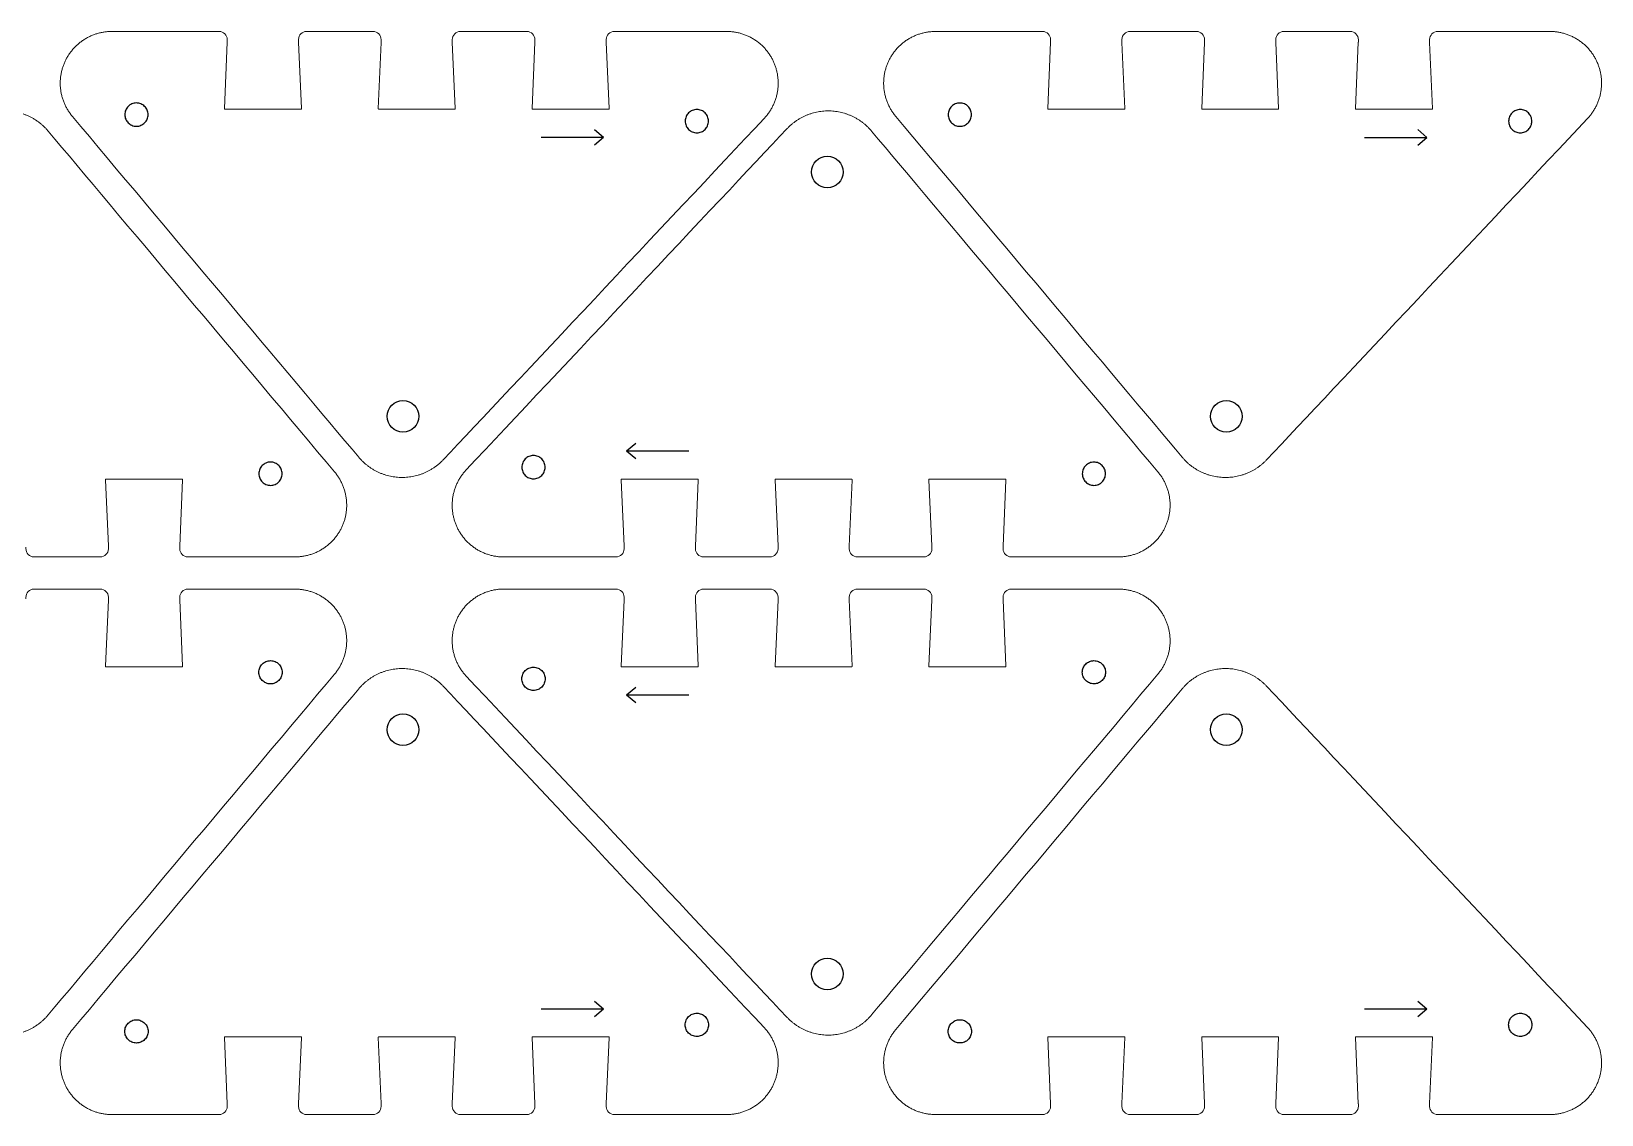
# Model space of a CAD drawing. Header units: millimetres. Extents: x -142 to 139, y -115 to 117.
# Drawn here: x 37.7 to 134.9, y -8 to 59.1 of the extents above; entities that cross this region are included whole.
import ezdxf

# ---------------------------------------------------------------- set-up
doc = ezdxf.new("R2010")
doc.units = ezdxf.units.MM
doc.header["$MEASUREMENT"] = 0
doc.layers.add('engrave lines', color=1, linetype='Continuous', true_color=0xff0000)
doc.layers.add('legs', color=178, linetype='Continuous', true_color=0x000000)

msp = doc.modelspace()

# ---------------------------------------------------------------- linework, layer by layer
at = {"layer": 'engrave lines'}
for points in [[(69.28, 52.506), (73.145, 52.506)], [(72.578, 52.981), (73.145, 52.506)], [(72.578, 52.03), (73.145, 52.506)], [(120.229, 52.504), (124.094, 52.504)], [(123.527, 52.979), (124.094, 52.504)], [(123.527, 52.028), (124.094, 52.504)], [(75.137, 33.557), (74.57, 33.082)], [(75.137, 32.606), (74.57, 33.082)], [(78.435, 33.082), (74.57, 33.082)], [(75.137, 18.443), (74.57, 17.967)], [(78.435, 17.967), (74.57, 17.967)], [(75.137, 17.491), (74.57, 17.967)], [(69.28, -1.453), (73.145, -1.453)], [(72.578, -0.977), (73.145, -1.453)], [(72.578, -1.929), (73.145, -1.453)], [(120.229, -1.455), (124.094, -1.455)], [(123.527, -0.979), (124.094, -1.455)], [(123.527, -1.931), (124.094, -1.455)]]:
    msp.add_lwpolyline(points, dxfattribs=at)
at = {"layer": 'legs', "lineweight": 5}
for p, q in [((49.858, 58.388), (49.687, 54.299)), ((59.381, 58.384), (59.21, 54.299)), ((68.902, 58.388), (68.73, 54.299)), ((100.809, 58.386), (100.637, 54.297)), ((110.332, 58.382), (110.161, 54.297)), ((119.852, 58.386), (119.681, 54.297)), ((46.926, 27.202), (47.097, 31.291)), ((78.833, 27.2), (79.005, 31.289)), ((88.353, 27.204), (88.525, 31.289)), ((97.876, 27.2), (98.048, 31.289)), ((46.926, 23.863), (47.097, 19.774)), ((78.833, 23.865), (79.005, 19.776)), ((88.353, 23.861), (88.525, 19.776)), ((97.876, 23.865), (98.048, 19.776)), ((49.858, -7.323), (49.687, -3.234)), ((59.381, -7.319), (59.21, -3.234)), ((68.902, -7.323), (68.73, -3.234)), ((100.809, -7.321), (100.637, -3.232)), ((110.332, -7.317), (110.161, -3.232)), ((119.852, -7.321), (119.681, -3.232))]:
    msp.add_line(p, q, dxfattribs=at)
for points in [[(42.727, 59.059), (49.357, 59.063)], [(54.271, 58.386), (54.27, 58.407)], [(54.449, 54.295), (54.271, 58.386)], [(63.969, 54.295), (63.791, 58.386)], [(73.315, 58.386), (73.313, 58.433)], [(73.493, 54.295), (73.315, 58.386)], [(73.815, 59.063), (80.753, 59.063)], [(93.678, 59.057), (100.308, 59.061)], [(105.222, 58.384), (105.221, 58.405)], [(105.4, 54.293), (105.222, 58.384)], [(114.92, 54.293), (114.742, 58.384)], [(124.265, 58.384), (124.263, 58.431)], [(124.443, 54.293), (124.265, 58.384)], [(124.766, 59.061), (131.704, 59.061)], [(49.686, 54.291), (49.686, 54.275)], [(49.716, 54.245), (54.419, 54.245)], [(54.449, 54.275), (54.449, 54.295)], [(59.21, 54.291), (59.21, 54.275)], [(59.24, 54.245), (63.939, 54.245)], [(63.969, 54.275), (63.969, 54.295)], [(68.73, 54.291), (68.73, 54.275)], [(68.76, 54.245), (73.463, 54.245)], [(73.493, 54.275), (73.493, 54.295)], [(100.637, 54.289), (100.637, 54.273)], [(100.667, 54.243), (105.37, 54.243)], [(105.4, 54.273), (105.4, 54.293)], [(110.161, 54.289), (110.161, 54.273)], [(110.191, 54.243), (114.89, 54.243)], [(114.92, 54.273), (114.92, 54.293)], [(119.68, 54.289), (119.68, 54.273)], [(119.71, 54.243), (124.413, 54.243)], [(124.443, 54.273), (124.443, 54.293)], [(42.335, 31.315), (42.335, 31.295)], [(42.335, 31.295), (42.513, 27.204)], [(47.068, 31.345), (42.365, 31.345)], [(47.098, 31.299), (47.098, 31.315)], [(74.242, 31.313), (74.242, 31.293)], [(74.242, 31.293), (74.42, 27.202)], [(78.975, 31.343), (74.272, 31.343)], [(79.005, 31.297), (79.005, 31.313)], [(83.765, 31.313), (83.765, 31.293)], [(83.765, 31.293), (83.943, 27.202)], [(88.495, 31.343), (83.795, 31.343)], [(88.525, 31.297), (88.525, 31.313)], [(88.525, 31.289), (88.525, 31.293), (88.525, 31.293)], [(93.285, 31.313), (93.285, 31.293)], [(93.285, 31.293), (93.463, 27.202)], [(98.018, 31.343), (93.315, 31.343)], [(98.048, 31.297), (98.048, 31.313)], [(42.513, 27.204), (42.514, 27.183)], [(54.057, 26.531), (47.426, 26.527)], [(73.919, 26.525), (66.981, 26.525)], [(74.42, 27.202), (74.422, 27.155)], [(93.463, 27.202), (93.464, 27.181)], [(105.007, 26.529), (98.377, 26.525)], [(54.057, 24.534), (47.426, 24.538)], [(73.919, 24.54), (66.981, 24.54)], [(105.007, 24.536), (98.377, 24.54)], [(42.335, 19.77), (42.513, 23.861)], [(42.513, 23.861), (42.514, 23.882)], [(74.242, 19.772), (74.42, 23.863)], [(74.42, 23.863), (74.422, 23.91)], [(83.765, 19.772), (83.943, 23.863)], [(93.285, 19.772), (93.463, 23.863)], [(93.463, 23.863), (93.464, 23.884)], [(42.335, 19.75), (42.335, 19.77)], [(47.068, 19.72), (42.365, 19.72)], [(47.098, 19.766), (47.098, 19.75)], [(74.242, 19.752), (74.242, 19.772)], [(78.975, 19.722), (74.272, 19.722)], [(79.005, 19.768), (79.005, 19.752)], [(83.765, 19.752), (83.765, 19.772)], [(88.495, 19.722), (83.795, 19.722)], [(88.525, 19.768), (88.525, 19.752)], [(93.285, 19.752), (93.285, 19.772)], [(98.018, 19.722), (93.315, 19.722)], [(98.048, 19.768), (98.048, 19.752)], [(49.686, -3.226), (49.686, -3.21)], [(49.716, -3.18), (54.419, -3.18)], [(54.449, -3.23), (54.271, -7.321)], [(54.449, -3.21), (54.449, -3.23)], [(59.21, -3.226), (59.21, -3.21)], [(59.24, -3.18), (63.939, -3.18)], [(63.969, -3.23), (63.791, -7.321)], [(63.969, -3.21), (63.969, -3.23)], [(68.73, -3.226), (68.73, -3.21)], [(68.76, -3.18), (73.463, -3.18)], [(73.493, -3.23), (73.315, -7.321)], [(73.493, -3.21), (73.493, -3.23)], [(100.637, -3.224), (100.637, -3.208)], [(100.667, -3.178), (105.37, -3.178)], [(105.4, -3.228), (105.222, -7.319)], [(105.4, -3.208), (105.4, -3.228)], [(110.161, -3.224), (110.161, -3.208)], [(110.191, -3.178), (114.89, -3.178)], [(114.92, -3.228), (114.742, -7.319)], [(114.92, -3.208), (114.92, -3.228)], [(119.68, -3.224), (119.68, -3.208)], [(119.71, -3.178), (124.413, -3.178)], [(124.443, -3.228), (124.265, -7.319)], [(124.443, -3.208), (124.443, -3.228)], [(54.271, -7.321), (54.27, -7.342)], [(73.315, -7.321), (73.313, -7.368)], [(105.222, -7.319), (105.221, -7.34)], [(124.265, -7.319), (124.263, -7.366)], [(42.727, -7.994), (49.357, -7.998)], [(73.815, -7.998), (80.753, -7.998)], [(93.678, -7.992), (100.308, -7.996)], [(124.766, -7.996), (131.704, -7.996)]]:
    msp.add_lwpolyline(points, dxfattribs=at)
at = {"layer": 'legs'}
for centre in [(86.999, 50.355), (60.735, 35.233), (111.686, 35.231), (60.735, 15.832), (111.686, 15.834), (86.999, 0.71)]:
    msp.add_circle(centre, 0.98, dxfattribs=at)
at = {"layer": 'legs', "lineweight": 5}
for centre, radius, start, end in [((49.886, 54.291), 0.2, 177.59446, 180), ((49.716, 54.275), 0.03, 180, 270), ((54.419, 54.275), 0.03, 270, 0), ((68.93, 54.291), 0.2, 177.59446, 180), ((68.76, 54.275), 0.03, 180, 270), ((73.463, 54.275), 0.03, 270, 0), ((100.837, 54.289), 0.2, 177.59446, 180), ((100.667, 54.273), 0.03, 180, 270), ((105.37, 54.273), 0.03, 270, 0), ((119.88, 54.289), 0.2, 177.59446, 180), ((119.71, 54.273), 0.03, 180, 270), ((124.413, 54.273), 0.03, 270, 0), ((42.365, 31.315), 0.03, 90, 180), ((47.068, 31.315), 0.03, 0, 90), ((46.898, 31.299), 0.2, 357.59446, 0), ((74.272, 31.313), 0.03, 90, 180), ((78.975, 31.313), 0.03, 0, 90), ((78.805, 31.297), 0.2, 357.59446, 0), ((93.315, 31.313), 0.03, 90, 180), ((98.018, 31.313), 0.03, 0, 90), ((97.848, 31.297), 0.2, 357.59446, 0), ((81.945, 27.119), 2, 2.39655, 2.49277), ((42.365, 19.75), 0.03, 180, 270), ((47.068, 19.75), 0.03, 270, 0), ((46.898, 19.766), 0.2, 0, 2.40554), ((74.272, 19.752), 0.03, 180, 270), ((78.975, 19.752), 0.03, 270, 0), ((78.805, 19.768), 0.2, 0, 2.40554), ((93.315, 19.752), 0.03, 180, 270), ((98.018, 19.752), 0.03, 270, 0), ((97.848, 19.768), 0.2, 0, 2.40554), ((49.716, -3.21), 0.03, 90, 180), ((49.886, -3.226), 0.2, 180, 182.40554), ((54.419, -3.21), 0.03, 360, 90), ((68.76, -3.21), 0.03, 90, 180), ((68.93, -3.226), 0.2, 180, 182.40554), ((73.463, -3.21), 0.03, 360, 90), ((100.667, -3.208), 0.03, 90, 180), ((100.837, -3.224), 0.2, 180, 182.40554), ((105.37, -3.208), 0.03, 360, 90), ((119.71, -3.208), 0.03, 90, 180), ((119.88, -3.224), 0.2, 180, 182.40554), ((124.413, -3.208), 0.03, 360, 90)]:
    msp.add_arc(centre, radius, start, end, dxfattribs=at)
for points, weights, knots in [([(40.279, 53.801), (38.968, 55.362), (39.828, 57.21), (40.689, 59.058), (42.727, 59.059)], [1, 0.84340873104, 1, 0.84340873104, 1], [167.905029, 167.905029, 167.905029, 171.535108, 171.535108, 175.165187, 175.165187, 175.165187]), ([(80.753, 59.063), (82.856, 59.063), (83.69, 57.134), (84.525, 55.204), (83.085, 53.672)], [1, 0.835754222174, 1, 0.835754222174, 1], [153.901343, 153.901343, 153.901343, 157.621608, 157.621608, 161.341873, 161.341873, 161.341873]), ([(91.23, 53.799), (89.918, 55.36), (90.779, 57.208), (91.639, 59.056), (93.678, 59.057)], [1, 0.84340873104, 1, 0.84340873104, 1], [167.905029, 167.905029, 167.905029, 171.535108, 171.535108, 175.165187, 175.165187, 175.165187]), ([(131.704, 59.061), (133.806, 59.061), (134.641, 57.132), (135.476, 55.202), (134.036, 53.67)], [1, 0.835754222174, 1, 0.835754222174, 1], [153.901343, 153.901343, 153.901343, 157.621608, 157.621608, 161.341873, 161.341873, 161.341873]), ([(33.548, 53.039), (34.625, 54.185), (36.196, 54.141), (37.768, 54.097), (38.779, 52.894)], [1, 0.912209625981, 1, 0.912209625981, 1], [161.514365, 161.514365, 161.514365, 164.469424, 164.469424, 167.424483, 167.424483, 167.424483]), ([(84.499, 53.037), (85.575, 54.183), (87.147, 54.139), (88.718, 54.095), (89.729, 52.892)], [1, 0.912209625981, 1, 0.912209625981, 1], [161.514365, 161.514365, 161.514365, 164.469424, 164.469424, 167.424483, 167.424483, 167.424483]), ([(63.236, 32.551), (62.159, 31.405), (60.588, 31.449), (59.016, 31.493), (58.005, 32.697)], [1, 0.912209625981, 1, 0.912209625981, 1], [161.514365, 161.514365, 161.514365, 164.469424, 164.469424, 167.424483, 167.424483, 167.424483]), ([(114.186, 32.549), (113.11, 31.403), (111.538, 31.447), (109.967, 31.491), (108.956, 32.695)], [1, 0.912209625981, 1, 0.912209625981, 1], [161.514365, 161.514365, 161.514365, 164.469424, 164.469424, 167.424483, 167.424483, 167.424483]), ([(56.505, 31.789), (57.816, 30.228), (56.956, 28.38), (56.095, 26.532), (54.057, 26.531)], [1, 0.84340873104, 1, 0.84340873104, 1], [167.905029, 167.905029, 167.905029, 171.535108, 171.535108, 175.165187, 175.165187, 175.165187]), ([(66.981, 26.525), (64.879, 26.525), (64.044, 28.455), (63.21, 30.384), (64.649, 31.916)], [1, 0.835754222174, 1, 0.835754222174, 1], [153.901343, 153.901343, 153.901343, 157.621608, 157.621608, 161.341873, 161.341873, 161.341873]), ([(107.456, 31.787), (108.767, 30.226), (107.906, 28.378), (107.046, 26.53), (105.007, 26.529)], [1, 0.84340873104, 1, 0.84340873104, 1], [167.905029, 167.905029, 167.905029, 171.535108, 171.535108, 175.165187, 175.165187, 175.165187]), ([(56.505, 19.276), (57.816, 20.837), (56.956, 22.685), (56.095, 24.533), (54.057, 24.534)], [1, 0.84340873104, 1, 0.84340873104, 1], [167.905029, 167.905029, 167.905029, 171.535108, 171.535108, 175.165187, 175.165187, 175.165187]), ([(66.981, 24.54), (64.879, 24.54), (64.044, 22.61), (63.21, 20.681), (64.649, 19.149)], [1, 0.835754222174, 1, 0.835754222174, 1], [153.901343, 153.901343, 153.901343, 157.621608, 157.621608, 161.341873, 161.341873, 161.341873]), ([(107.456, 19.278), (108.767, 20.839), (107.906, 22.687), (107.046, 24.535), (105.007, 24.536)], [1, 0.84340873104, 1, 0.84340873104, 1], [167.905029, 167.905029, 167.905029, 171.535108, 171.535108, 175.165187, 175.165187, 175.165187]), ([(63.236, 18.514), (62.159, 19.66), (60.588, 19.616), (59.016, 19.572), (58.005, 18.368)], [1, 0.912209625981, 1, 0.912209625981, 1], [161.514365, 161.514365, 161.514365, 164.469424, 164.469424, 167.424483, 167.424483, 167.424483]), ([(114.186, 18.516), (113.11, 19.662), (111.538, 19.618), (109.967, 19.574), (108.956, 18.37)], [1, 0.912209625981, 1, 0.912209625981, 1], [161.514365, 161.514365, 161.514365, 164.469424, 164.469424, 167.424483, 167.424483, 167.424483]), ([(33.548, -1.974), (34.625, -3.12), (36.196, -3.076), (37.768, -3.032), (38.779, -1.829)], [1, 0.912209625981, 1, 0.912209625981, 1], [161.514365, 161.514365, 161.514365, 164.469424, 164.469424, 167.424483, 167.424483, 167.424483]), ([(84.499, -1.972), (85.575, -3.118), (87.147, -3.074), (88.718, -3.03), (89.729, -1.827)], [1, 0.912209625981, 1, 0.912209625981, 1], [161.514365, 161.514365, 161.514365, 164.469424, 164.469424, 167.424483, 167.424483, 167.424483]), ([(40.279, -2.736), (38.968, -4.297), (39.828, -6.145), (40.689, -7.993), (42.727, -7.994)], [1, 0.84340873104, 1, 0.84340873104, 1], [167.905029, 167.905029, 167.905029, 171.535108, 171.535108, 175.165187, 175.165187, 175.165187]), ([(80.753, -7.998), (82.856, -7.998), (83.69, -6.069), (84.525, -4.139), (83.085, -2.607)], [1, 0.835754222174, 1, 0.835754222174, 1], [153.901343, 153.901343, 153.901343, 157.621608, 157.621608, 161.341873, 161.341873, 161.341873]), ([(91.23, -2.734), (89.918, -4.295), (90.779, -6.143), (91.639, -7.991), (93.678, -7.992)], [1, 0.84340873104, 1, 0.84340873104, 1], [167.905029, 167.905029, 167.905029, 171.535108, 171.535108, 175.165187, 175.165187, 175.165187]), ([(131.704, -7.996), (133.806, -7.996), (134.641, -6.067), (135.476, -4.137), (134.036, -2.605)], [1, 0.835754222174, 1, 0.835754222174, 1], [153.901343, 153.901343, 153.901343, 157.621608, 157.621608, 161.341873, 161.341873, 161.341873])]:
    msp.add_rational_spline(points, weights, degree=2, knots=knots, dxfattribs=at)
for points, knots in [([(49.357, 59.063), (49.634, 59.063), (49.86, 58.835), (49.86, 58.555), (49.86, 58.555), (49.86, 58.509), (49.86, 58.472)], [181.7954227, 181.7954227, 181.7954227, 181.7954227, 182.2954227, 182.2954227, 182.2954227, 182.5946788, 182.5946788, 182.5946788, 182.5946788]), ([(54.27, 58.571), (54.28, 58.842), (54.502, 59.059), (54.772, 59.059), (54.772, 59.059), (58.881, 59.059), (58.881, 59.059), (59.157, 59.059), (59.383, 58.831), (59.383, 58.551), (59.383, 58.551), (59.383, 58.505), (59.383, 58.468)], [124.3094086, 124.3094086, 124.3094086, 124.3094086, 124.5046479, 124.5046479, 124.5046479, 124.7046479, 124.7046479, 124.7046479, 124.9046479, 124.9046479, 124.9046479, 125.0243503, 125.0243503, 125.0243503, 125.0243503]), ([(63.79, 58.469), (63.79, 58.506), (63.79, 58.551), (63.79, 58.551), (63.79, 58.831), (64.015, 59.059), (64.292, 59.059), (64.292, 59.059), (68.401, 59.059), (68.401, 59.059), (68.677, 59.059), (68.903, 58.831), (68.903, 58.551), (68.903, 58.551), (68.903, 58.505), (68.903, 58.468)], [135.1161171, 135.1161171, 135.1161171, 135.1161171, 135.2368511, 135.2368511, 135.2368511, 135.4368511, 135.4368511, 135.4368511, 135.6368511, 135.6368511, 135.6368511, 135.8368511, 135.8368511, 135.8368511, 135.9565535, 135.9565535, 135.9565535, 135.9565535]), ([(73.313, 58.433), (73.313, 58.452), (73.313, 58.555), (73.313, 58.555), (73.313, 58.835), (73.538, 59.063), (73.815, 59.063)], [146.0086128, 146.0086128, 146.0086128, 146.0086128, 146.4632266, 146.4632266, 146.4632266, 146.9632267, 146.9632267, 146.9632267, 146.9632267]), ([(100.308, 59.061), (100.585, 59.061), (100.811, 58.833), (100.811, 58.553), (100.811, 58.553), (100.811, 58.507), (100.811, 58.47)], [181.7954227, 181.7954227, 181.7954227, 181.7954227, 182.2954227, 182.2954227, 182.2954227, 182.5946788, 182.5946788, 182.5946788, 182.5946788]), ([(105.221, 58.569), (105.231, 58.84), (105.453, 59.057), (105.723, 59.057), (105.723, 59.057), (109.831, 59.057), (109.831, 59.057), (110.108, 59.057), (110.334, 58.829), (110.334, 58.549), (110.334, 58.549), (110.334, 58.503), (110.334, 58.466)], [124.3094086, 124.3094086, 124.3094086, 124.3094086, 124.5046479, 124.5046479, 124.5046479, 124.7046479, 124.7046479, 124.7046479, 124.9046479, 124.9046479, 124.9046479, 125.0243503, 125.0243503, 125.0243503, 125.0243503]), ([(114.74, 58.467), (114.74, 58.504), (114.74, 58.549), (114.74, 58.549), (114.74, 58.829), (114.966, 59.057), (115.243, 59.057), (115.243, 59.057), (119.351, 59.057), (119.351, 59.057), (119.628, 59.057), (119.854, 58.829), (119.854, 58.549), (119.854, 58.549), (119.854, 58.503), (119.854, 58.466)], [135.1161171, 135.1161171, 135.1161171, 135.1161171, 135.2368511, 135.2368511, 135.2368511, 135.4368511, 135.4368511, 135.4368511, 135.6368511, 135.6368511, 135.6368511, 135.8368511, 135.8368511, 135.8368511, 135.9565535, 135.9565535, 135.9565535, 135.9565535]), ([(124.263, 58.431), (124.263, 58.45), (124.263, 58.553), (124.263, 58.553), (124.263, 58.833), (124.489, 59.061), (124.766, 59.061)], [146.0086128, 146.0086128, 146.0086128, 146.0086128, 146.4632266, 146.4632266, 146.4632266, 146.9632267, 146.9632267, 146.9632267, 146.9632267]), ([(42.514, 27.019), (42.504, 26.748), (42.282, 26.531), (42.012, 26.531), (42.012, 26.531), (37.903, 26.531), (37.903, 26.531), (37.626, 26.531), (37.401, 26.759), (37.401, 27.039), (37.401, 27.039), (37.401, 27.085), (37.401, 27.122)], [124.3094086, 124.3094086, 124.3094086, 124.3094086, 124.5046479, 124.5046479, 124.5046479, 124.7046479, 124.7046479, 124.7046479, 124.9046479, 124.9046479, 124.9046479, 125.0243503, 125.0243503, 125.0243503, 125.0243503]), ([(47.426, 26.527), (47.15, 26.527), (46.924, 26.755), (46.924, 27.035), (46.924, 27.035), (46.924, 27.081), (46.924, 27.118)], [181.7954227, 181.7954227, 181.7954227, 181.7954227, 182.2954227, 182.2954227, 182.2954227, 182.5946788, 182.5946788, 182.5946788, 182.5946788]), ([(74.422, 27.155), (74.422, 27.137), (74.422, 27.033), (74.422, 27.033), (74.422, 26.753), (74.196, 26.525), (73.919, 26.525)], [146.0086128, 146.0086128, 146.0086128, 146.0086128, 146.4632266, 146.4632266, 146.4632266, 146.9632267, 146.9632267, 146.9632267, 146.9632267]), ([(83.945, 27.119), (83.945, 27.083), (83.945, 27.037), (83.945, 27.037), (83.945, 26.757), (83.719, 26.529), (83.442, 26.529), (83.442, 26.529), (79.334, 26.529), (79.334, 26.529), (79.057, 26.529), (78.831, 26.757), (78.831, 27.037), (78.831, 27.037), (78.831, 27.083), (78.831, 27.12)], [135.1161171, 135.1161171, 135.1161171, 135.1161171, 135.2368511, 135.2368511, 135.2368511, 135.4368511, 135.4368511, 135.4368511, 135.6368511, 135.6368511, 135.6368511, 135.8368511, 135.8368511, 135.8368511, 135.9565535, 135.9565535, 135.9565535, 135.9565535]), ([(93.465, 27.017), (93.454, 26.746), (93.233, 26.529), (92.962, 26.529), (92.962, 26.529), (88.854, 26.529), (88.854, 26.529), (88.577, 26.529), (88.351, 26.757), (88.351, 27.037), (88.351, 27.037), (88.351, 27.083), (88.351, 27.12)], [124.3094086, 124.3094086, 124.3094086, 124.3094086, 124.5046479, 124.5046479, 124.5046479, 124.7046479, 124.7046479, 124.7046479, 124.9046479, 124.9046479, 124.9046479, 125.0243503, 125.0243503, 125.0243503, 125.0243503]), ([(98.377, 26.525), (98.1, 26.525), (97.875, 26.753), (97.875, 27.033), (97.875, 27.033), (97.875, 27.079), (97.875, 27.116)], [181.7954227, 181.7954227, 181.7954227, 181.7954227, 182.2954227, 182.2954227, 182.2954227, 182.5946788, 182.5946788, 182.5946788, 182.5946788]), ([(42.514, 24.046), (42.504, 24.317), (42.282, 24.534), (42.012, 24.534), (42.012, 24.534), (37.903, 24.534), (37.903, 24.534), (37.626, 24.534), (37.401, 24.306), (37.401, 24.026), (37.401, 24.026), (37.401, 23.98), (37.401, 23.943)], [124.3094086, 124.3094086, 124.3094086, 124.3094086, 124.5046479, 124.5046479, 124.5046479, 124.7046479, 124.7046479, 124.7046479, 124.9046479, 124.9046479, 124.9046479, 125.0243503, 125.0243503, 125.0243503, 125.0243503]), ([(47.426, 24.538), (47.15, 24.538), (46.924, 24.31), (46.924, 24.03), (46.924, 24.03), (46.924, 23.984), (46.924, 23.947)], [181.7954227, 181.7954227, 181.7954227, 181.7954227, 182.2954227, 182.2954227, 182.2954227, 182.5946788, 182.5946788, 182.5946788, 182.5946788]), ([(74.422, 23.91), (74.422, 23.928), (74.422, 24.032), (74.422, 24.032), (74.422, 24.312), (74.196, 24.54), (73.919, 24.54)], [146.0086128, 146.0086128, 146.0086128, 146.0086128, 146.4632266, 146.4632266, 146.4632266, 146.9632267, 146.9632267, 146.9632267, 146.9632267]), ([(83.945, 23.946), (83.945, 23.982), (83.945, 24.028), (83.945, 24.028), (83.945, 24.308), (83.719, 24.536), (83.442, 24.536), (83.442, 24.536), (79.334, 24.536), (79.334, 24.536), (79.057, 24.536), (78.831, 24.308), (78.831, 24.028), (78.831, 24.028), (78.831, 23.982), (78.831, 23.945)], [135.1161171, 135.1161171, 135.1161171, 135.1161171, 135.2368511, 135.2368511, 135.2368511, 135.4368511, 135.4368511, 135.4368511, 135.6368511, 135.6368511, 135.6368511, 135.8368511, 135.8368511, 135.8368511, 135.9565535, 135.9565535, 135.9565535, 135.9565535]), ([(93.465, 24.048), (93.454, 24.319), (93.233, 24.536), (92.962, 24.536), (92.962, 24.536), (88.854, 24.536), (88.854, 24.536), (88.577, 24.536), (88.351, 24.308), (88.351, 24.028), (88.351, 24.028), (88.351, 23.982), (88.351, 23.945)], [124.3094086, 124.3094086, 124.3094086, 124.3094086, 124.5046479, 124.5046479, 124.5046479, 124.7046479, 124.7046479, 124.7046479, 124.9046479, 124.9046479, 124.9046479, 125.0243503, 125.0243503, 125.0243503, 125.0243503]), ([(98.377, 24.54), (98.1, 24.54), (97.875, 24.312), (97.875, 24.032), (97.875, 24.032), (97.875, 23.986), (97.875, 23.949)], [181.7954227, 181.7954227, 181.7954227, 181.7954227, 182.2954227, 182.2954227, 182.2954227, 182.5946788, 182.5946788, 182.5946788, 182.5946788]), ([(49.357, -7.998), (49.634, -7.998), (49.86, -7.77), (49.86, -7.49), (49.86, -7.49), (49.86, -7.444), (49.86, -7.407)], [181.7954227, 181.7954227, 181.7954227, 181.7954227, 182.2954227, 182.2954227, 182.2954227, 182.5946788, 182.5946788, 182.5946788, 182.5946788]), ([(54.27, -7.506), (54.28, -7.777), (54.502, -7.994), (54.772, -7.994), (54.772, -7.994), (58.881, -7.994), (58.881, -7.994), (59.157, -7.994), (59.383, -7.766), (59.383, -7.486), (59.383, -7.486), (59.383, -7.44), (59.383, -7.403)], [124.3094086, 124.3094086, 124.3094086, 124.3094086, 124.5046479, 124.5046479, 124.5046479, 124.7046479, 124.7046479, 124.7046479, 124.9046479, 124.9046479, 124.9046479, 125.0243503, 125.0243503, 125.0243503, 125.0243503]), ([(63.79, -7.404), (63.79, -7.44), (63.79, -7.486), (63.79, -7.486), (63.79, -7.766), (64.015, -7.994), (64.292, -7.994), (64.292, -7.994), (68.401, -7.994), (68.401, -7.994), (68.677, -7.994), (68.903, -7.766), (68.903, -7.486), (68.903, -7.486), (68.903, -7.44), (68.903, -7.403)], [135.1161171, 135.1161171, 135.1161171, 135.1161171, 135.2368511, 135.2368511, 135.2368511, 135.4368511, 135.4368511, 135.4368511, 135.6368511, 135.6368511, 135.6368511, 135.8368511, 135.8368511, 135.8368511, 135.9565535, 135.9565535, 135.9565535, 135.9565535]), ([(73.313, -7.368), (73.313, -7.387), (73.313, -7.49), (73.313, -7.49), (73.313, -7.77), (73.538, -7.998), (73.815, -7.998)], [146.0086128, 146.0086128, 146.0086128, 146.0086128, 146.4632266, 146.4632266, 146.4632266, 146.9632267, 146.9632267, 146.9632267, 146.9632267]), ([(100.308, -7.996), (100.585, -7.996), (100.811, -7.768), (100.811, -7.488), (100.811, -7.488), (100.811, -7.442), (100.811, -7.405)], [181.7954227, 181.7954227, 181.7954227, 181.7954227, 182.2954227, 182.2954227, 182.2954227, 182.5946788, 182.5946788, 182.5946788, 182.5946788]), ([(105.221, -7.504), (105.231, -7.775), (105.453, -7.992), (105.723, -7.992), (105.723, -7.992), (109.831, -7.992), (109.831, -7.992), (110.108, -7.992), (110.334, -7.764), (110.334, -7.484), (110.334, -7.484), (110.334, -7.438), (110.334, -7.401)], [124.3094086, 124.3094086, 124.3094086, 124.3094086, 124.5046479, 124.5046479, 124.5046479, 124.7046479, 124.7046479, 124.7046479, 124.9046479, 124.9046479, 124.9046479, 125.0243503, 125.0243503, 125.0243503, 125.0243503]), ([(114.74, -7.402), (114.74, -7.439), (114.74, -7.484), (114.74, -7.484), (114.74, -7.764), (114.966, -7.992), (115.243, -7.992), (115.243, -7.992), (119.351, -7.992), (119.351, -7.992), (119.628, -7.992), (119.854, -7.764), (119.854, -7.484), (119.854, -7.484), (119.854, -7.438), (119.854, -7.401)], [135.1161171, 135.1161171, 135.1161171, 135.1161171, 135.2368511, 135.2368511, 135.2368511, 135.4368511, 135.4368511, 135.4368511, 135.6368511, 135.6368511, 135.6368511, 135.8368511, 135.8368511, 135.8368511, 135.9565535, 135.9565535, 135.9565535, 135.9565535]), ([(124.263, -7.366), (124.263, -7.385), (124.263, -7.488), (124.263, -7.488), (124.263, -7.768), (124.489, -7.996), (124.766, -7.996)], [146.0086128, 146.0086128, 146.0086128, 146.0086128, 146.4632266, 146.4632266, 146.4632266, 146.9632267, 146.9632267, 146.9632267, 146.9632267])]:
    msp.add_open_spline(points, degree=3, knots=knots, dxfattribs=at)
for points, weights in [([(49.86, 58.472), (49.86, 58.43), (49.858, 58.388)], [1, 0.999779669754, 1]), ([(54.27, 58.407), (54.267, 58.489), (54.27, 58.571)], [1, 0.999161568972, 1]), ([(59.383, 58.468), (59.383, 58.426), (59.381, 58.384)], [1, 0.999779669754, 1]), ([(63.791, 58.386), (63.79, 58.428), (63.79, 58.469)], [0.999981704213, 0.999772934069, 1]), ([(68.903, 58.468), (68.903, 58.428), (68.902, 58.388)], [1, 0.99979010258, 0.999980122354]), ([(100.811, 58.47), (100.811, 58.428), (100.809, 58.386)], [1, 0.999779669754, 1]), ([(105.221, 58.405), (105.217, 58.487), (105.221, 58.569)], [1, 0.999161568972, 1]), ([(110.334, 58.466), (110.334, 58.424), (110.332, 58.382)], [1, 0.999779669754, 1]), ([(114.742, 58.384), (114.74, 58.426), (114.74, 58.467)], [0.999981704213, 0.999772934069, 1]), ([(119.854, 58.466), (119.854, 58.426), (119.852, 58.386)], [1, 0.99979010258, 0.999980122354]), ([(59.21, 54.299), (59.21, 54.295), (59.21, 54.291)], [1, 0.999779669754, 1]), ([(59.21, 54.275), (59.21, 54.245), (59.24, 54.245)], [1, 0.707106781186, 1]), ([(63.939, 54.245), (63.969, 54.245), (63.969, 54.275)], [1, 0.707106781186, 1]), ([(110.161, 54.297), (110.161, 54.293), (110.161, 54.289)], [1, 0.999779669754, 1]), ([(110.161, 54.273), (110.161, 54.243), (110.191, 54.243)], [1, 0.707106781186, 1]), ([(114.89, 54.243), (114.92, 54.243), (114.92, 54.273)], [1, 0.707106781186, 1]), ([(83.795, 31.343), (83.765, 31.343), (83.765, 31.313)], [1, 0.707106781186, 1]), ([(88.525, 31.313), (88.525, 31.343), (88.495, 31.343)], [1, 0.707106781186, 1]), ([(88.525, 31.289), (88.525, 31.293), (88.525, 31.297)], [1, 0.999779669754, 1]), ([(42.514, 27.183), (42.517, 27.101), (42.514, 27.019)], [1, 0.999161568972, 1]), ([(46.924, 27.118), (46.924, 27.16), (46.926, 27.202)], [1, 0.999779669754, 1]), ([(78.831, 27.12), (78.831, 27.16), (78.833, 27.2)], [1, 0.99979010258, 0.999980122354]), ([(83.943, 27.202), (83.945, 27.161), (83.945, 27.119)], [0.999981704213, 0.999772934069, 1]), ([(88.351, 27.12), (88.351, 27.162), (88.353, 27.204)], [1, 0.999779669754, 1]), ([(93.464, 27.181), (93.468, 27.099), (93.465, 27.017)], [1, 0.999161568972, 1]), ([(97.875, 27.116), (97.875, 27.158), (97.876, 27.2)], [1, 0.999779669754, 1]), ([(42.514, 23.882), (42.517, 23.964), (42.514, 24.046)], [1, 0.999161568972, 1]), ([(46.924, 23.947), (46.924, 23.905), (46.926, 23.863)], [1, 0.999779669754, 1]), ([(78.831, 23.945), (78.831, 23.905), (78.833, 23.865)], [1, 0.99979010258, 0.999980122354]), ([(83.943, 23.863), (83.945, 23.904), (83.945, 23.946)], [0.999981704213, 0.999772934069, 1]), ([(88.351, 23.945), (88.351, 23.903), (88.353, 23.861)], [1, 0.999779669754, 1]), ([(93.464, 23.884), (93.468, 23.966), (93.465, 24.048)], [1, 0.999161568972, 1]), ([(97.875, 23.949), (97.875, 23.907), (97.876, 23.865)], [1, 0.999779669754, 1]), ([(83.795, 19.722), (83.765, 19.722), (83.765, 19.752)], [1, 0.707106781186, 1]), ([(88.525, 19.752), (88.525, 19.722), (88.495, 19.722)], [1, 0.707106781186, 1]), ([(88.525, 19.776), (88.525, 19.772), (88.525, 19.768)], [1, 0.999779669754, 1]), ([(59.21, -3.21), (59.21, -3.18), (59.24, -3.18)], [1, 0.707106781186, 1]), ([(59.21, -3.234), (59.21, -3.23), (59.21, -3.226)], [1, 0.999779669754, 1]), ([(63.939, -3.18), (63.969, -3.18), (63.969, -3.21)], [1, 0.707106781186, 1]), ([(110.161, -3.208), (110.161, -3.178), (110.191, -3.178)], [1, 0.707106781186, 1]), ([(110.161, -3.232), (110.161, -3.228), (110.161, -3.224)], [1, 0.999779669754, 1]), ([(114.89, -3.178), (114.92, -3.178), (114.92, -3.208)], [1, 0.707106781186, 1]), ([(49.86, -7.407), (49.86, -7.365), (49.858, -7.323)], [1, 0.999779669754, 1]), ([(54.27, -7.342), (54.267, -7.424), (54.27, -7.506)], [1, 0.999161568972, 1]), ([(59.383, -7.403), (59.383, -7.361), (59.381, -7.319)], [1, 0.999779669754, 1]), ([(63.791, -7.321), (63.79, -7.362), (63.79, -7.404)], [0.999981704213, 0.999772934069, 1]), ([(68.903, -7.403), (68.903, -7.363), (68.902, -7.323)], [1, 0.99979010258, 0.999980122354]), ([(100.811, -7.405), (100.811, -7.363), (100.809, -7.321)], [1, 0.999779669754, 1]), ([(105.221, -7.34), (105.217, -7.422), (105.221, -7.504)], [1, 0.999161568972, 1]), ([(110.334, -7.401), (110.334, -7.359), (110.332, -7.317)], [1, 0.999779669754, 1]), ([(114.742, -7.319), (114.74, -7.361), (114.74, -7.402)], [0.999981704213, 0.999772934069, 1]), ([(119.854, -7.401), (119.854, -7.361), (119.852, -7.321)], [1, 0.99979010258, 0.999980122354])]:
    msp.add_rational_spline(points, weights, degree=2, dxfattribs=at)
at = {"layer": 'legs'}
for points, knots in [([(44.964, 53.911), (44.964, 53.816), (44.926, 53.627), (44.766, 53.39), (44.528, 53.229), (44.244, 53.172), (43.959, 53.229), (43.722, 53.39), (43.562, 53.627), (43.505, 53.911), (43.562, 54.196), (43.722, 54.433), (43.959, 54.594), (44.244, 54.651), (44.528, 54.594), (44.766, 54.433), (44.926, 54.196), (44.964, 54.007), (44.964, 53.911)], [0, 0, 0, 0, 0.287885, 0.565621, 0.843343, 1.131197, 1.419089, 1.696811, 1.97453, 2.262435, 2.550313, 2.828068, 3.105759, 3.39366, 3.681512, 3.959233, 4.236971, 4.524855, 4.524855, 4.524855, 4.524855]), ([(95.915, 53.91), (95.915, 53.814), (95.877, 53.625), (95.716, 53.388), (95.479, 53.227), (95.195, 53.17), (94.91, 53.227), (94.673, 53.388), (94.512, 53.625), (94.455, 53.91), (94.512, 54.194), (94.673, 54.431), (94.91, 54.592), (95.195, 54.649), (95.479, 54.592), (95.716, 54.431), (95.877, 54.194), (95.915, 54.006), (95.915, 53.91)], [0, 0, 0, 0, 0.287885, 0.565621, 0.843343, 1.131197, 1.419089, 1.696811, 1.97453, 2.262435, 2.550313, 2.828068, 3.105759, 3.39366, 3.681512, 3.959233, 4.236971, 4.524855, 4.524855, 4.524855, 4.524855]), ([(79.642, 53.506), (79.642, 53.41), (79.604, 53.221), (79.444, 52.984), (79.206, 52.824), (78.922, 52.767), (78.637, 52.824), (78.4, 52.984), (78.239, 53.221), (78.182, 53.506), (78.239, 53.791), (78.4, 54.028), (78.637, 54.188), (78.922, 54.246), (79.206, 54.188), (79.444, 54.028), (79.604, 53.791), (79.642, 53.602), (79.642, 53.506)], [0, 0, 0, 0, 0.287882, 0.565606, 0.843323, 1.131219, 1.419111, 1.696833, 1.974552, 2.262458, 2.550335, 2.82809, 3.105782, 3.393682, 3.681577, 3.959293, 4.237018, 4.5249, 4.5249, 4.5249, 4.5249]), ([(130.592, 53.504), (130.592, 53.408), (130.555, 53.22), (130.394, 52.982), (130.157, 52.822), (129.872, 52.765), (129.588, 52.822), (129.35, 52.982), (129.19, 53.22), (129.133, 53.504), (129.19, 53.789), (129.35, 54.026), (129.588, 54.186), (129.872, 54.244), (130.157, 54.186), (130.394, 54.026), (130.555, 53.789), (130.592, 53.6), (130.592, 53.504)], [0, 0, 0, 0, 0.287882, 0.565606, 0.843323, 1.131219, 1.419111, 1.696833, 1.974552, 2.262458, 2.550335, 2.82809, 3.105782, 3.393682, 3.681577, 3.959293, 4.237018, 4.5249, 4.5249, 4.5249, 4.5249]), ([(51.82, 31.679), (51.82, 31.775), (51.858, 31.963), (52.018, 32.201), (52.255, 32.361), (52.54, 32.418), (52.825, 32.361), (53.062, 32.201), (53.222, 31.963), (53.279, 31.679), (53.222, 31.394), (53.062, 31.157), (52.825, 30.997), (52.54, 30.939), (52.255, 30.997), (52.018, 31.157), (51.858, 31.394), (51.82, 31.583), (51.82, 31.679)], [0, 0, 0, 0, 0.287885, 0.565621, 0.843343, 1.131197, 1.419089, 1.696811, 1.97453, 2.262435, 2.550313, 2.828068, 3.105759, 3.39366, 3.681512, 3.959233, 4.236971, 4.524855, 4.524855, 4.524855, 4.524855]), ([(68.093, 32.082), (68.093, 32.178), (68.131, 32.367), (68.291, 32.604), (68.528, 32.764), (68.813, 32.822), (69.098, 32.764), (69.335, 32.604), (69.495, 32.367), (69.552, 32.082), (69.495, 31.798), (69.335, 31.56), (69.098, 31.4), (68.813, 31.343), (68.528, 31.4), (68.291, 31.56), (68.131, 31.798), (68.093, 31.986), (68.093, 32.082)], [0, 0, 0, 0, 0.287882, 0.565606, 0.843323, 1.131219, 1.419111, 1.696833, 1.974552, 2.262458, 2.550335, 2.82809, 3.105782, 3.393682, 3.681577, 3.959293, 4.237018, 4.5249, 4.5249, 4.5249, 4.5249]), ([(102.771, 31.677), (102.771, 31.773), (102.808, 31.961), (102.969, 32.199), (103.206, 32.359), (103.491, 32.416), (103.775, 32.359), (104.013, 32.199), (104.173, 31.961), (104.23, 31.677), (104.173, 31.392), (104.013, 31.155), (103.775, 30.995), (103.491, 30.937), (103.206, 30.995), (102.969, 31.155), (102.808, 31.392), (102.771, 31.581), (102.771, 31.677)], [0, 0, 0, 0, 0.287885, 0.565621, 0.843343, 1.131197, 1.419089, 1.696811, 1.97453, 2.262435, 2.550313, 2.828068, 3.105759, 3.39366, 3.681512, 3.959233, 4.236971, 4.524855, 4.524855, 4.524855, 4.524855]), ([(51.82, 19.386), (51.82, 19.29), (51.858, 19.102), (52.018, 18.865), (52.255, 18.704), (52.54, 18.647), (52.825, 18.704), (53.062, 18.865), (53.222, 19.102), (53.279, 19.386), (53.222, 19.671), (53.062, 19.908), (52.825, 20.069), (52.54, 20.126), (52.255, 20.069), (52.018, 19.908), (51.858, 19.671), (51.82, 19.482), (51.82, 19.386)], [0, 0, 0, 0, 0.287885, 0.565621, 0.843343, 1.131197, 1.419089, 1.696811, 1.97453, 2.262435, 2.550313, 2.828068, 3.105759, 3.39366, 3.681512, 3.959233, 4.236971, 4.524855, 4.524855, 4.524855, 4.524855]), ([(68.093, 18.983), (68.093, 18.887), (68.131, 18.698), (68.291, 18.461), (68.528, 18.301), (68.813, 18.243), (69.098, 18.301), (69.335, 18.461), (69.495, 18.698), (69.552, 18.983), (69.495, 19.267), (69.335, 19.505), (69.098, 19.665), (68.813, 19.722), (68.528, 19.665), (68.291, 19.505), (68.131, 19.267), (68.093, 19.079), (68.093, 18.983)], [0, 0, 0, 0, 0.287882, 0.565606, 0.843323, 1.131219, 1.419111, 1.696833, 1.974552, 2.262458, 2.550335, 2.82809, 3.105782, 3.393682, 3.681577, 3.959293, 4.237018, 4.5249, 4.5249, 4.5249, 4.5249]), ([(102.771, 19.388), (102.771, 19.292), (102.808, 19.104), (102.969, 18.866), (103.206, 18.706), (103.491, 18.649), (103.775, 18.706), (104.013, 18.866), (104.173, 19.104), (104.23, 19.388), (104.173, 19.673), (104.013, 19.91), (103.775, 20.07), (103.491, 20.128), (103.206, 20.07), (102.969, 19.91), (102.808, 19.673), (102.771, 19.484), (102.771, 19.388)], [0, 0, 0, 0, 0.287885, 0.565621, 0.843343, 1.131197, 1.419089, 1.696811, 1.97453, 2.262435, 2.550313, 2.828068, 3.105759, 3.39366, 3.681512, 3.959233, 4.236971, 4.524855, 4.524855, 4.524855, 4.524855]), ([(79.642, -2.441), (79.642, -2.345), (79.604, -2.156), (79.444, -1.919), (79.206, -1.759), (78.922, -1.702), (78.637, -1.759), (78.4, -1.919), (78.239, -2.156), (78.182, -2.441), (78.239, -2.726), (78.4, -2.963), (78.637, -3.123), (78.922, -3.18), (79.206, -3.123), (79.444, -2.963), (79.604, -2.726), (79.642, -2.537), (79.642, -2.441)], [0, 0, 0, 0, 0.287882, 0.565606, 0.843323, 1.131219, 1.419111, 1.696833, 1.974552, 2.262458, 2.550335, 2.82809, 3.105782, 3.393682, 3.681577, 3.959293, 4.237018, 4.5249, 4.5249, 4.5249, 4.5249]), ([(130.592, -2.439), (130.592, -2.343), (130.555, -2.155), (130.394, -1.917), (130.157, -1.757), (129.872, -1.7), (129.588, -1.757), (129.35, -1.917), (129.19, -2.155), (129.133, -2.439), (129.19, -2.724), (129.35, -2.961), (129.588, -3.121), (129.872, -3.179), (130.157, -3.121), (130.394, -2.961), (130.555, -2.724), (130.592, -2.535), (130.592, -2.439)], [0, 0, 0, 0, 0.287882, 0.565606, 0.843323, 1.131219, 1.419111, 1.696833, 1.974552, 2.262458, 2.550335, 2.82809, 3.105782, 3.393682, 3.681577, 3.959293, 4.237018, 4.5249, 4.5249, 4.5249, 4.5249]), ([(44.964, -2.846), (44.964, -2.75), (44.926, -2.562), (44.766, -2.325), (44.528, -2.164), (44.244, -2.107), (43.959, -2.164), (43.722, -2.325), (43.562, -2.562), (43.505, -2.846), (43.562, -3.131), (43.722, -3.368), (43.959, -3.529), (44.244, -3.586), (44.528, -3.529), (44.766, -3.368), (44.926, -3.131), (44.964, -2.942), (44.964, -2.846)], [0, 0, 0, 0, 0.287885, 0.565621, 0.843343, 1.131197, 1.419089, 1.696811, 1.97453, 2.262435, 2.550313, 2.828068, 3.105759, 3.39366, 3.681512, 3.959233, 4.236971, 4.524855, 4.524855, 4.524855, 4.524855]), ([(95.915, -2.845), (95.915, -2.749), (95.877, -2.56), (95.716, -2.323), (95.479, -2.162), (95.195, -2.105), (94.91, -2.162), (94.673, -2.323), (94.512, -2.56), (94.455, -2.845), (94.512, -3.129), (94.673, -3.366), (94.91, -3.527), (95.195, -3.584), (95.479, -3.527), (95.716, -3.366), (95.877, -3.129), (95.915, -2.94), (95.915, -2.845)], [0, 0, 0, 0, 0.287885, 0.565621, 0.843343, 1.131197, 1.419089, 1.696811, 1.97453, 2.262435, 2.550313, 2.828068, 3.105759, 3.39366, 3.681512, 3.959233, 4.236971, 4.524855, 4.524855, 4.524855, 4.524855])]:
    msp.add_open_spline(points, degree=3, knots=knots, dxfattribs=at)
at = {"layer": 'legs', "lineweight": 5}
for points in [[(58.005, 32.697), (53.648, 37.884), (45.751, 47.286), (40.279, 53.801)], [(83.085, 53.672), (77.007, 47.205), (67.767, 37.372), (63.236, 32.551)], [(108.956, 32.695), (104.599, 37.882), (96.702, 47.284), (91.23, 53.799)], [(134.036, 53.67), (127.958, 47.203), (118.718, 37.371), (114.186, 32.549)], [(38.779, 52.894), (43.136, 47.706), (51.033, 38.304), (56.505, 31.789)], [(64.649, 31.916), (70.727, 38.384), (79.968, 48.216), (84.499, 53.037)], [(89.729, 52.892), (94.087, 47.704), (101.984, 38.302), (107.456, 31.787)], [(79.005, 31.29), (79.005, 31.291), (79.005, 31.292), (79.005, 31.293)], [(79.005, 31.293), (79.005, 31.293), (79.005, 31.293), (79.005, 31.293)], [(38.779, -1.829), (43.136, 3.359), (51.033, 12.761), (56.505, 19.276)], [(83.085, -2.607), (77.007, 3.86), (67.767, 13.693), (63.236, 18.514)], [(64.649, 19.149), (70.727, 12.681), (79.968, 2.849), (84.499, -1.972)], [(89.729, -1.827), (94.087, 3.361), (101.984, 12.763), (107.456, 19.278)], [(134.036, -2.605), (127.958, 3.862), (118.718, 13.695), (114.186, 18.516)], [(58.005, 18.368), (53.648, 13.181), (45.751, 3.779), (40.279, -2.736)], [(108.956, 18.37), (104.599, 13.183), (96.702, 3.781), (91.23, -2.734)]]:
    msp.add_open_spline(points, degree=3, dxfattribs=at)

doc.saveas('drawing.dxf')
